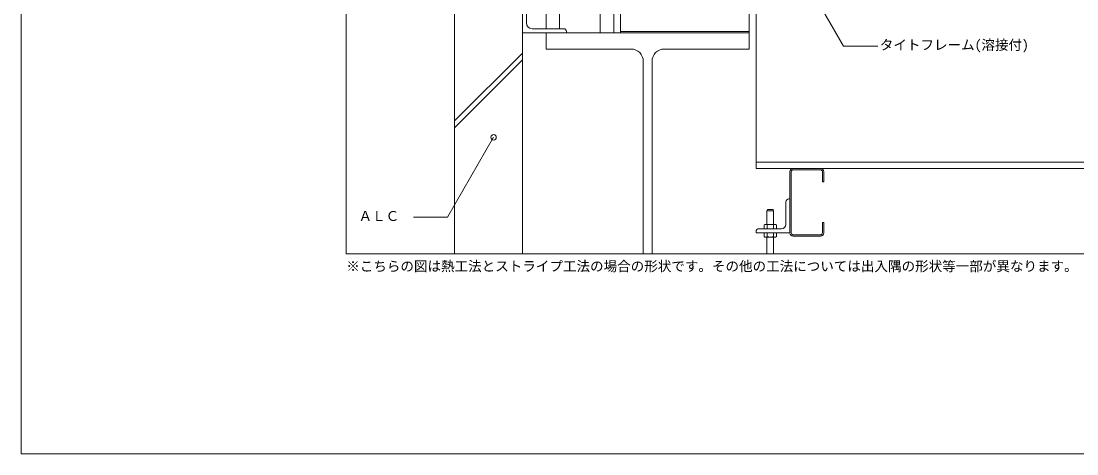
# Model space of a CAD drawing. Units: millimetres, scale not verified. Extents: x -1380 to 1380, y -955 to 955.
# Drawn here: x -1380 to 179, y -955 to -317 of the extents above; entities that cross this region are included whole.
import ezdxf
from ezdxf.enums import TextEntityAlignment as Align

# ---------------------------------------------------------------- set-up
doc = ezdxf.new("R2010")
doc.units = ezdxf.units.MM
doc.header["$LTSCALE"] = 3
for name, color, linetype, lineweight in [('0-0_0', 7, 'Continuous', 9), ('0-1_HATCH', 9, 'Continuous', 18), ('0-4_MOJI', 7, 'Continuous', 18), ('0-7_KANAMONO_SCREW', 4, 'Continuous', 18), ('0-9_KANAMONO', 5, 'Continuous', 18), ('0-A_TEKKOTU', 7, 'Continuous', 18), ('0-B_doubuti', 5, 'Continuous', 18), ('0-D_bo-do', 3, 'Continuous', 18), ('0-F_WAKU', 7, 'Continuous', 18)]:
    doc.layers.add(name, color=color, linetype=linetype, lineweight=lineweight)
doc.styles.add('ＭＳ ゴシック', font='')
doc.styles.get('ＭＳ ゴシック').set_extended_font_data('MS Gothic')

msp = doc.modelspace()

# ---------------------------------------------------------------- linework, layer by layer
at = {"layer": '0-0_0', "lineweight": 18}
msp.add_lwpolyline([(-900.074, -659.998), (899.926, -659.998), (899.926, 540.002), (-900.074, 540.002)], close=True, dxfattribs=at)
at = {"layer": '0-1_HATCH'}
for p, q in [((-740.074, -464.083), (-640.074, -364.083)), ((-740.074, -474.083), (-640.074, -374.083))]:
    msp.add_line(p, q, dxfattribs=at)
at = {"layer": '0-4_MOJI'}
for points in [[(-115.325, -353.587), (-165.763, -353.587), (-233.75, -235.831)], [(-800.927, -605.933), (-750.489, -605.933), (-682.502, -488.177)]]:
    msp.add_lwpolyline(points, dxfattribs=at)
msp.add_circle((-682.502, -488.177), 4, dxfattribs=at)
at = {"layer": '0-7_KANAMONO_SCREW'}
for p, q in [((-279.074, -596.748), (-278.154, -594.648)), ((-279.074, -616.748), (-279.074, -596.748)), ((-278.154, -594.648), (-269.994, -594.648)), ((-269.074, -616.748), (-269.074, -596.748)), ((-281.939, -616.748), (-283.156, -617.45)), ((-283.156, -617.45), (-283.156, -622.998)), ((-283.156, -622.998), (-264.993, -622.998)), ((-281.939, -616.748), (-266.209, -616.748)), ((-278.615, -617.45), (-278.615, -622.998)), ((-269.533, -617.45), (-269.533, -622.998)), ((-266.209, -616.748), (-264.993, -617.45)), ((-264.993, -617.45), (-264.993, -622.998)), ((-283.156, -634.545), (-283.156, -628.998)), ((-283.156, -628.998), (-264.993, -628.998)), ((-281.939, -635.248), (-283.156, -634.545)), ((-281.939, -635.248), (-266.209, -635.248)), ((-279.074, -659.998), (-279.074, -635.248)), ((-278.615, -634.545), (-278.615, -628.998)), ((-269.533, -634.545), (-269.533, -628.998)), ((-269.074, -659.998), (-269.074, -635.248)), ((-266.209, -635.248), (-264.993, -634.545)), ((-264.993, -634.545), (-264.993, -628.998))]:
    msp.add_line(p, q, dxfattribs=at)
msp.add_lwpolyline([(-279.074, -596.748), (-269.074, -596.748), (-269.994, -594.648)], dxfattribs=at)
for centre, radius, start, end in [((-280.886, -620.768), 4.02, 55.61575, 124.38425), ((-274.074, -631.775), 15.027, 72.41205, 107.58795), ((-267.263, -620.768), 4.02, 55.61575, 124.38425), ((-280.886, -631.227), 4.02, 235.61575, 304.38425), ((-274.074, -620.22), 15.027, 252.41205, 287.58795), ((-267.263, -631.227), 4.02, 235.61575, 304.38425)]:
    msp.add_arc(centre, radius, start, end, dxfattribs=at)
at = {"layer": '0-9_KANAMONO'}
for p, q in [((-251.074, -583.498), (-251.074, -616.498)), ((-257.574, -622.998), (-290.574, -622.998)), ((-295.074, -627.498), (-295.074, -628.998))]:
    msp.add_line(p, q, dxfattribs=at)
msp.add_lwpolyline([(-295.074, -628.998), (-245.074, -628.998), (-245.074, -578.998), (-246.574, -578.998)], dxfattribs=at)
for centre, radius, start, end in [((-246.574, -583.498), 4.5, 90, 180), ((-290.574, -627.498), 4.5, 90, 180), ((-257.574, -616.498), 6.5, 270, 0)]:
    msp.add_arc(centre, radius, start, end, dxfattribs=at)
at = {"layer": '0-A_TEKKOTU'}
for p, q in [((-295.074, -533.998), (-295.074, -283.998)), ((-461.574, -659.998), (-461.574, -375.998)), ((-448.574, -375.998), (-448.574, -659.998)), ((-295.074, -524.998), (898.81, -524.998)), ((-295.074, -533.998), (898.81, -533.998))]:
    msp.add_line(p, q, dxfattribs=at)
msp.add_lwpolyline([(-479.574, -357.998), (-605.074, -357.998), (-605.074, -333.998), (-305.074, -333.998), (-305.074, -357.998), (-430.574, -357.998)], dxfattribs=at)
for centre, start, end in [((-479.574, -375.998), 0, 90), ((-430.574, -375.998), 90, 180)]:
    msp.add_arc(centre, 18, start, end, dxfattribs=at)
at = {"layer": '0-B_doubuti'}
for p, q in [((-585.074, 366.002), (-585.074, -327.998)), ((-525.074, 366.002), (-525.074, -333.998)), ((-505.074, 366.002), (-505.074, -333.998)), ((-605.074, 356.002), (-605.074, -327.998)), ((-634.074, -319.498), (-634.074, -272.998)), ((-579.074, -327.998), (-625.574, -327.998)), ((-495.074, -331.998), (-305.074, -331.998)), ((-245.074, -628.998), (-245.074, -538.998)), ((-243.074, -538.998), (-243.074, -628.998)), ((-240.074, -533.998), (-200.074, -533.998)), ((-200.074, -535.998), (-240.074, -535.998)), ((-195.074, -613.998), (-195.074, -628.998)), ((-240.074, -631.998), (-200.074, -631.998)), ((-200.074, -633.998), (-240.074, -633.998))]:
    msp.add_line(p, q, dxfattribs=at)
for points in [[(-640.074, -268.998), (-640.074, -333.998), (-575.074, -333.998), (-575.074, -331.998)], [(-195.074, -538.998), (-195.074, -553.998), (-197.074, -553.998), (-197.074, -538.998)], [(-197.074, -628.998), (-197.074, -613.998), (-195.074, -613.998)]]:
    msp.add_lwpolyline(points, dxfattribs=at)
msp.add_lwpolyline([(-305.074, -333.998), (-305.074, -283.998), (-495.074, -283.998), (-495.074, -333.998)], close=True, dxfattribs=at)
for centre, radius, start, end in [((-625.574, -319.498), 8.5, 180, 270), ((-579.074, -331.998), 4, 0, 90), ((-240.074, -538.998), 5, 90, 180), ((-240.074, -538.998), 3, 90, 180), ((-200.074, -538.998), 5, 0, 90), ((-200.074, -538.998), 3, 0, 90), ((-240.074, -628.998), 5, 180, 270), ((-240.074, -628.998), 3, 180, 270), ((-200.074, -628.998), 5, 270, 0), ((-200.074, -628.998), 3, 270, 0)]:
    msp.add_arc(centre, radius, start, end, dxfattribs=at)
at = {"layer": '0-D_bo-do'}
for p, q in [((-740.074, -659.998), (-740.074, 406.002)), ((-640.074, -659.998), (-640.074, 406.002))]:
    msp.add_line(p, q, dxfattribs=at)
at = {"layer": '0-F_WAKU'}
msp.add_lwpolyline([(-1380.074, -954.998), (1379.926, -954.998), (1379.926, 955.002), (-1380.074, 955.002)], close=True, dxfattribs=at)

# ---------------------------------------------------------------- texts
at = {"layer": '0-4_MOJI', "style": 'ＭＳ ゴシック'}
for s, p in [('タイトフレーム(溶接付)', (-112.325, -363.587)), ('ＡＬＣ', (-881.896, -615.933)), ('※こちらの図は熱工法とストライプ工法の場合の形状です。その他の工法については出入隅の形状等一部が異なります。', (-900.074, -689.998))]:
    msp.add_text(s, height=14.66, dxfattribs=at).set_placement(p, align=Align.BOTTOM_LEFT)

doc.saveas('drawing.dxf')
